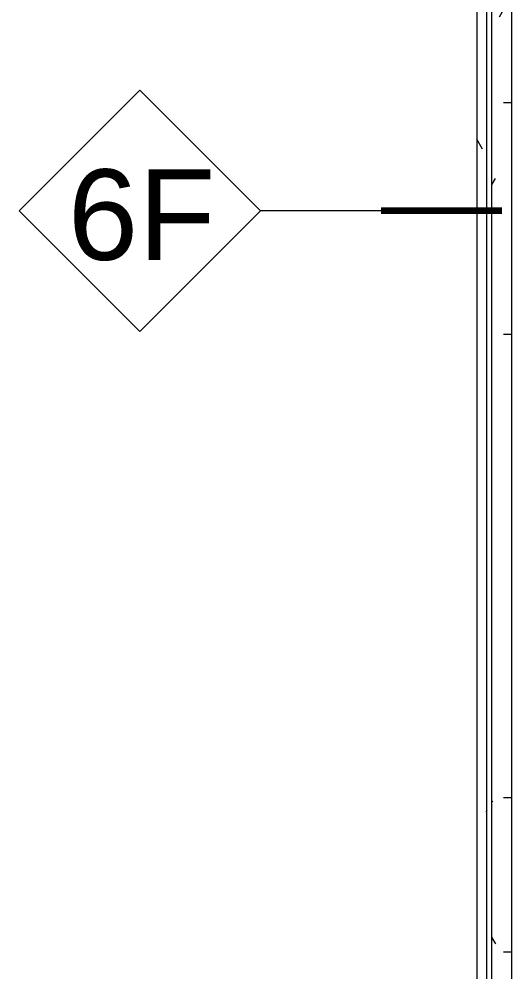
# Model space of a CAD drawing. Header units: inches. Extents: x -1176 to 1507, y -2587 to 978.
# Drawn here: x 1062.65 to 1087.15, y 141.1 to 188.48 of the extents above; entities that cross this region are included whole.
import ezdxf

# ---------------------------------------------------------------- set-up
doc = ezdxf.new("R2010")
doc.units = ezdxf.units.IN
doc.header["$MEASUREMENT"] = 0
for name, color, linetype, lineweight in [('A-WALL', 113, 'Continuous', 18), ('A-WALL-IDEN', 211, 'Continuous', 9), ('A-WALL-PATT', 111, 'Continuous', 18), ('I-WALL', 2, 'Continuous', 18)]:
    doc.layers.add(name, color=color, linetype=linetype, lineweight=lineweight)
doc.styles.add('Swis721 Lt BT', font='swissl.ttf', dxfattribs={"height": 4.5})
pattern_1 = [(0, (0, 0), (15.36, 3.84), [0.634, -10.886, 0.634, -10.886, -61.44]), (0, (0, 0), (15.36, 3.84), [-23.04, 0.634, -22.406, 0.634, -10.886, -26.88]), (0, (0, 0), (15.36, 3.84), [-57.6, 0.634, -7.046, 0.634, -18.566]), (120, (5.76, 1.92), (-11.005538, 11.38215), [0.634, -10.886, 0.634, -10.886, -61.44]), (120, (5.76, 1.92), (-11.005538, 11.38215), [-23.04, 0.634, -22.406, 0.634, -10.886, -26.88]), (120, (5.76, 1.92), (-11.005538, 11.38215), [-57.6, 0.634, -7.046, 0.634, -18.566]), (240, (7.68, 9.6), (-4.354462, -15.22215), [0.634, -10.886, 0.634, -10.886, -61.44]), (240, (7.68, 9.6), (-4.354462, -15.22215), [-23.04, 0.634, -22.406, 0.634, -10.886, -26.88]), (240, (7.68, 9.6), (-4.354462, -15.22215), [-57.6, 0.634, -7.046, 0.634, -18.566])]

# ---------------------------------------------------------------- blocks, each defined once
blk = doc.blocks.new('Wall Tag - 1_4_-62626-2nd Floor Construction')
at = {"layer": 'A-WALL-IDEN'}
for p, q in [((-0.125, 0), (0, 0.125)), ((0, 0.125), (0.125, 0)), ((-0.125, 0), (0, -0.125)), ((0, -0.125), (0.125, 0))]:
    blk.add_line(p, q, dxfattribs=at)

msp = doc.modelspace()

# ---------------------------------------------------------------- hatches: boundary and pattern name
at = {"layer": 'A-WALL-PATT', "lineweight": 9}
h = msp.add_hatch(dxfattribs=at)
h.set_pattern_fill('FP_6', color=256, style=0, pattern_type=2)
h.set_pattern_definition(pattern_1)
h.paths.add_polyline_path([(1085.899, 113.893), (1085.899, 310.666), (1085.399, 310.666), (1085.399, 113.893)], flags=0)
h = msp.add_hatch(dxfattribs=at)
h.set_pattern_fill('FP_6', color=256, style=0, pattern_type=2)
h.set_pattern_definition(pattern_1)
h.paths.add_polyline_path([(1086.149, 113.893), (1087.149, 113.893), (1087.149, 310.666), (1086.149, 310.666), (1086.149, 236.16)], flags=0)

# ---------------------------------------------------------------- linework, layer by layer
at = {"layer": 'A-WALL'}
for p, q in [((1085.899, 113.893), (1085.899, 310.666)), ((1086.149, 113.893), (1086.149, 310.666)), ((1087.149, 113.893), (1087.149, 310.666))]:
    msp.add_line(p, q, dxfattribs=at)
at = {"layer": 'A-WALL-IDEN'}
msp.add_line((1086.649, 178.946), (1074.649, 178.946), dxfattribs=at)
at = {"layer": 'A-WALL-IDEN', "lineweight": 90}
msp.add_line((1086.649, 178.946), (1080.649, 178.946), dxfattribs=at)
at = {"layer": 'I-WALL'}
msp.add_line((1085.399, 310.666), (1085.399, 113.893), dxfattribs=at)

# ---------------------------------------------------------------- block references
at = {"layer": 'A-WALL-IDEN', "xscale": 47.99999999999997, "yscale": 47.99999999999997, "zscale": 47.99999999999997}
msp.add_blockref('Wall Tag - 1_4_-62626-2nd Floor Construction', (1068.649, 178.946), dxfattribs=at)

# ---------------------------------------------------------------- texts
at = {"layer": 'A-WALL-IDEN', "insert": (1065.073, 181.008), "char_height": 4.5, "width": 8.484, "attachment_point": 1, "style": 'Swis721 Lt BT'}
msp.add_mtext('6F', dxfattribs=at)

doc.saveas('drawing.dxf')
